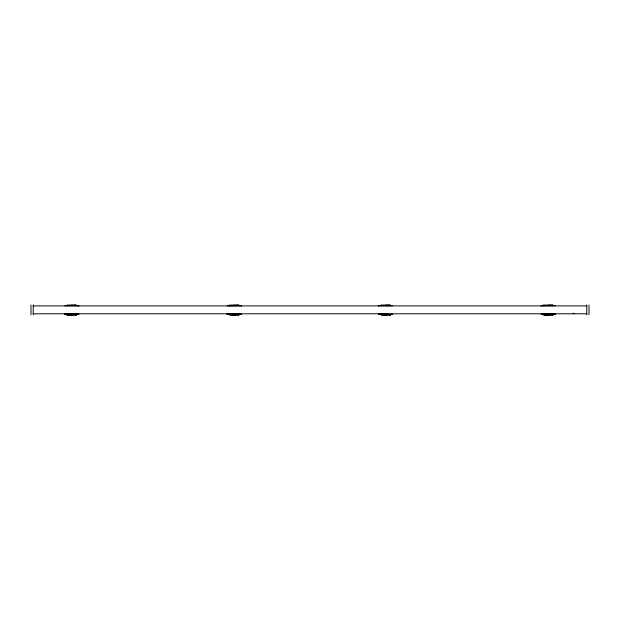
<?xml version="1.0" encoding="UTF-8"?>
<svg xmlns="http://www.w3.org/2000/svg" width="620" height="620" viewBox="0 0 620 620"><rect width="100%" height="100%" fill="white"/><g stroke="black" fill="none" stroke-linecap="round" stroke-linejoin="round"><path stroke-width="0.93" d="M72.966 315.03L72.99 314.472M235.577 315.03L235.592 314.472M387.035 315.03L387.05 314.472M549.638 315.03L549.661 314.472M69.331 305.707L69.37 305.149M73.958 315.03L73.997 314.472M231.934 305.707L231.981 305.149M236.569 315.03L236.608 314.472M383.392 305.707L383.431 305.156M388.019 315.03L388.066 314.472M546.003 305.707L546.042 305.156M550.63 315.03L550.668 314.472M74.966 315.022L75.035 314.464M237.576 315.022L237.638 314.464M389.035 315.03L389.096 314.472M551.637 315.03L551.707 314.472M67.193 305.707L67.27 305.149L67.131 305.707M76.059 315.03L76.136 314.472M238.739 314.472L238.669 315.03L238.801 314.472M381.261 305.707L381.331 305.156L381.199 305.707M390.127 315.03L390.197 314.472L390.174 315.03M543.864 305.707L543.942 305.156M552.808 314.472L552.73 315.03L552.87 314.472M67.115 305.149L67.038 305.707L67.1 305.156L76.221 305.149L76.314 305.707M76.214 315.03L76.291 314.472L76.221 315.022L67.859 315.03L67.774 314.472M229.64 305.707L229.718 305.149L238.832 305.149L238.925 305.707M238.824 315.03L238.901 314.472L238.832 315.022L229.71 315.022L229.617 314.464L231.988 314.464L232.035 315.022M381.176 305.156L381.099 305.707L381.168 305.156L390.29 305.156L390.383 305.714M381.075 314.472L381.168 315.03L390.29 315.03L390.36 314.472M543.787 305.156L543.709 305.707L543.779 305.156L552.9 305.156L552.986 305.714M552.885 315.03L552.962 314.472L552.9 315.03L543.779 315.03L543.686 314.472L549.119 314.472L549.103 315.03L547.375 315.03L547.336 314.472M76.113 315.03L76.198 314.472M229.741 305.707L229.826 305.149M543.802 305.707L543.887 305.156M229.617 305.714L229.71 305.156M390.29 315.03L390.383 314.472M392.77 314.317L378.533 314.053L378.533 314.472L392.561 314.472M555.528 314.053L555.171 314.472L541.144 314.472L541.144 314.053L555.528 314.053L555.171 314.472M64.829 305.707L78.856 305.707L78.856 306.125M227.23 305.862L241.467 305.707L241.467 306.125M574.205 313.41L572.826 313.41M70.897 305.156L72.625 305.149M233.508 305.156L235.228 305.149M384.966 305.156L390.29 305.156M547.576 305.156L552.9 305.156M70.695 315.03L70.665 314.472L70.688 315.03L72.424 315.022L72.439 314.464L70.688 314.472L70.703 315.03L67.1 315.022L67.014 314.464L69.378 314.464L69.424 315.022L67.1 315.022M73.904 305.156L76.221 305.149M236.514 305.156L238.832 305.149M392.561 305.714L378.533 305.707L378.533 306.125M555.171 305.714L541.144 305.707L541.144 306.125M33.232 305.908L586.768 305.908M33.232 313.798L586.768 313.798M64.472 314.053L78.856 314.053L78.856 314.472L64.829 314.472L64.472 314.053L64.829 314.472M227.075 314.053L241.467 314.053L241.467 314.472L227.439 314.472L227.075 314.053L227.439 314.472M543.779 315.03L546.096 315.03L546.05 314.472M552.141 305.156L552.226 305.707M544.445 314.472L544.531 315.03M389.538 305.156L389.616 305.707M381.835 314.472L381.92 315.03M238.08 305.149L238.165 305.707M230.384 314.472L230.462 315.03M75.469 305.149L75.555 305.707M545.042 314.472L545.12 315.03M382.431 314.472L382.509 315.03M230.973 314.472L231.051 315.03M68.363 314.472L68.44 315.03M383.447 314.472L383.486 315.03M549.986 305.156L550.033 305.707M546.646 314.472L546.685 315.03M387.384 305.156L387.423 305.707M384.036 314.472L384.075 315.03M235.926 305.149L235.964 305.707M232.578 314.472L232.616 315.03M73.315 305.149L73.354 305.707M69.967 314.472L70.014 315.03M547.235 314.472L547.274 315.03M384.625 314.472L384.663 315.03M233.174 314.472L233.205 315.03M70.564 314.472L70.595 315.03M547.654 314.472L547.677 315.03M385.043 314.472L385.067 315.03M233.593 314.472L233.608 315.03M70.982 314.472L70.998 315.03M589 304.97L589 314.735M586.768 304.97L586.768 314.735M33.232 304.97L33.232 314.735M31 304.97L31 314.735M235.05 314.464L235.034 315.022L233.314 315.03L233.267 314.472L235.05 314.464M386.508 314.472L386.493 315.03L384.772 315.03L384.726 314.472L384.764 315.03L384.749 314.472L386.508 314.472M233.306 315.03L233.275 314.472L233.314 315.03"/></g></svg>
